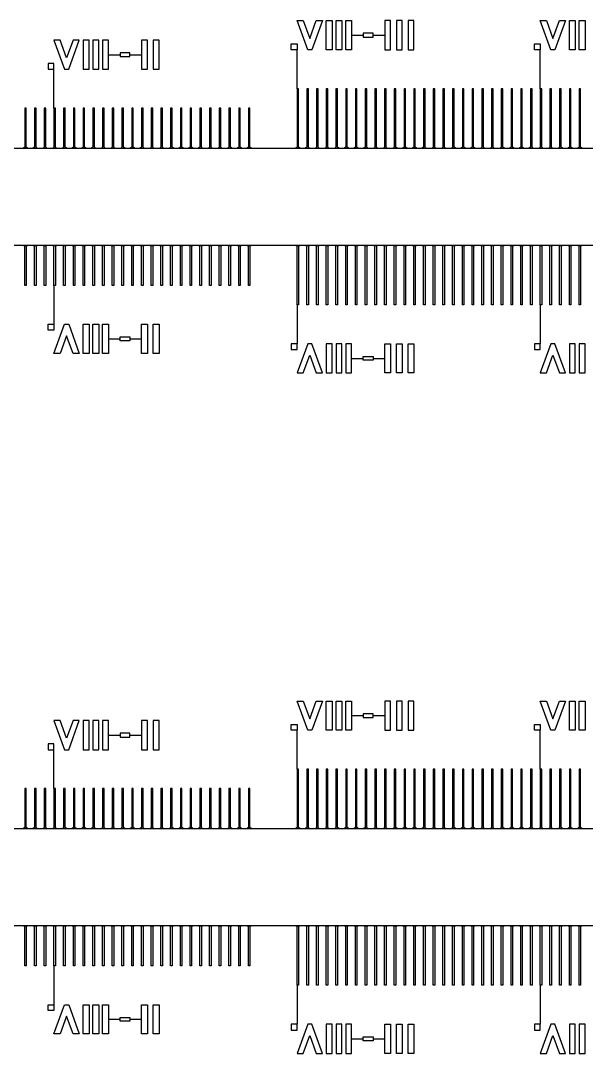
# Model space of a CAD drawing. Extents: x 135699 to 160699, y 112501 to 137501.
# Drawn here: x 149058 to 149348, y 130736 to 131267 of the extents above; entities that cross this region are included whole.
import ezdxf

# ---------------------------------------------------------------- set-up
doc = ezdxf.new("R2010")
doc.units = 13
doc.layers.add('0.8', color=30, linetype='Continuous')
doc.layers.add('Main', color=140, linetype='Continuous')
doc.layers.add('Write', color=7, linetype='Continuous', true_color=0x839eaa)

msp = doc.modelspace()

# ---------------------------------------------------------------- linework, layer by layer
for p, q in [((149227.73, 131259.41), (149233.73, 131259.41)), ((149238.73, 131259.41), (149244.73, 131259.41)), ((149102.73, 131249.41), (149108.73, 131249.41)), ((149113.73, 131249.41), (149119.73, 131249.41)), ((149199.68, 131231.91), (149199.68, 131251.91)), ((149324.68, 131231.91), (149324.68, 131251.91)), ((149074.68, 131221.91), (149074.68, 131241.91)), ((149074.68, 131130.71), (149074.68, 131110.71)), ((149199.68, 131120.71), (149199.68, 131100.71)), ((149324.68, 131120.71), (149324.68, 131100.71)), ((149102.73, 131103.21), (149108.73, 131103.21)), ((149113.73, 131103.21), (149119.73, 131103.21)), ((149227.73, 131093.21), (149233.73, 131093.21)), ((149238.73, 131093.21), (149244.73, 131093.21)), ((149227.73, 130909.41), (149233.73, 130909.41)), ((149238.73, 130909.41), (149244.73, 130909.41)), ((149102.73, 130899.41), (149108.73, 130899.41)), ((149113.73, 130899.41), (149119.73, 130899.41)), ((149199.68, 130881.91), (149199.68, 130901.91)), ((149324.68, 130881.91), (149324.68, 130901.91)), ((149074.68, 130871.91), (149074.68, 130891.91)), ((149074.68, 130780.71), (149074.68, 130760.71)), ((149199.68, 130770.71), (149199.68, 130750.71)), ((149324.68, 130770.71), (149324.68, 130750.71)), ((149102.73, 130753.21), (149108.73, 130753.21)), ((149113.73, 130753.21), (149119.73, 130753.21)), ((149227.73, 130743.21), (149233.73, 130743.21)), ((149238.73, 130743.21), (149244.73, 130743.21))]:
    msp.add_line(p, q)
at = {"layer": '0.8'}
for points in [[(149201.08, 131201.31), (149200.48, 131201.91), (149200.48, 131231.91), (149199.68, 131231.91), (149199.68, 131201.91), (149199.08, 131201.31)], [(149206.08, 131201.31), (149205.48, 131201.91), (149205.48, 131231.91), (149204.68, 131231.91), (149204.68, 131201.91), (149204.08, 131201.31)], [(149211.08, 131201.31), (149210.48, 131201.91), (149210.48, 131231.91), (149209.68, 131231.91), (149209.68, 131201.91), (149209.08, 131201.31)], [(149216.08, 131201.31), (149215.48, 131201.91), (149215.48, 131231.91), (149214.68, 131231.91), (149214.68, 131201.91), (149214.08, 131201.31)], [(149221.08, 131201.31), (149220.48, 131201.91), (149220.48, 131231.91), (149219.68, 131231.91), (149219.68, 131201.91), (149219.08, 131201.31)], [(149226.08, 131201.31), (149225.48, 131201.91), (149225.48, 131231.91), (149224.68, 131231.91), (149224.68, 131201.91), (149224.08, 131201.31)], [(149231.08, 131201.31), (149230.48, 131201.91), (149230.48, 131231.91), (149229.68, 131231.91), (149229.68, 131201.91), (149229.08, 131201.31)], [(149236.08, 131201.31), (149235.48, 131201.91), (149235.48, 131231.91), (149234.68, 131231.91), (149234.68, 131201.91), (149234.08, 131201.31)], [(149241.08, 131201.31), (149240.48, 131201.91), (149240.48, 131231.91), (149239.68, 131231.91), (149239.68, 131201.91), (149239.08, 131201.31)], [(149246.08, 131201.31), (149245.48, 131201.91), (149245.48, 131231.91), (149244.68, 131231.91), (149244.68, 131201.91), (149244.08, 131201.31)], [(149251.08, 131201.31), (149250.48, 131201.91), (149250.48, 131231.91), (149249.68, 131231.91), (149249.68, 131201.91), (149249.08, 131201.31)], [(149256.08, 131201.31), (149255.48, 131201.91), (149255.48, 131231.91), (149254.68, 131231.91), (149254.68, 131201.91), (149254.08, 131201.31)], [(149261.08, 131201.31), (149260.48, 131201.91), (149260.48, 131231.91), (149259.68, 131231.91), (149259.68, 131201.91), (149259.08, 131201.31)], [(149266.08, 131201.31), (149265.48, 131201.91), (149265.48, 131231.91), (149264.68, 131231.91), (149264.68, 131201.91), (149264.08, 131201.31)], [(149271.08, 131201.31), (149270.48, 131201.91), (149270.48, 131231.91), (149269.68, 131231.91), (149269.68, 131201.91), (149269.08, 131201.31)], [(149276.08, 131201.31), (149275.48, 131201.91), (149275.48, 131231.91), (149274.68, 131231.91), (149274.68, 131201.91), (149274.08, 131201.31)], [(149281.08, 131201.31), (149280.48, 131201.91), (149280.48, 131231.91), (149279.68, 131231.91), (149279.68, 131201.91), (149279.08, 131201.31)], [(149286.08, 131201.31), (149285.48, 131201.91), (149285.48, 131231.91), (149284.68, 131231.91), (149284.68, 131201.91), (149284.08, 131201.31)], [(149291.08, 131201.31), (149290.48, 131201.91), (149290.48, 131231.91), (149289.68, 131231.91), (149289.68, 131201.91), (149289.08, 131201.31)], [(149296.08, 131201.31), (149295.48, 131201.91), (149295.48, 131231.91), (149294.68, 131231.91), (149294.68, 131201.91), (149294.08, 131201.31)], [(149301.08, 131201.31), (149300.48, 131201.91), (149300.48, 131231.91), (149299.68, 131231.91), (149299.68, 131201.91), (149299.08, 131201.31)], [(149306.08, 131201.31), (149305.48, 131201.91), (149305.48, 131231.91), (149304.68, 131231.91), (149304.68, 131201.91), (149304.08, 131201.31)], [(149311.08, 131201.31), (149310.48, 131201.91), (149310.48, 131231.91), (149309.68, 131231.91), (149309.68, 131201.91), (149309.08, 131201.31)], [(149316.08, 131201.31), (149315.48, 131201.91), (149315.48, 131231.91), (149314.68, 131231.91), (149314.68, 131201.91), (149314.08, 131201.31)], [(149321.08, 131201.31), (149320.48, 131201.91), (149320.48, 131231.91), (149319.68, 131231.91), (149319.68, 131201.91), (149319.08, 131201.31)], [(149326.08, 131201.31), (149325.48, 131201.91), (149325.48, 131231.91), (149324.68, 131231.91), (149324.68, 131201.91), (149324.08, 131201.31)], [(149331.08, 131201.31), (149330.48, 131201.91), (149330.48, 131231.91), (149329.68, 131231.91), (149329.68, 131201.91), (149329.08, 131201.31)], [(149336.08, 131201.31), (149335.48, 131201.91), (149335.48, 131231.91), (149334.68, 131231.91), (149334.68, 131201.91), (149334.08, 131201.31)], [(149341.08, 131201.31), (149340.48, 131201.91), (149340.48, 131231.91), (149339.68, 131231.91), (149339.68, 131201.91), (149339.08, 131201.31)], [(149346.08, 131201.31), (149345.48, 131201.91), (149345.48, 131231.91), (149344.68, 131231.91), (149344.68, 131201.91), (149344.08, 131201.31)], [(149061.08, 131201.31), (149060.48, 131201.91), (149060.48, 131221.91), (149059.68, 131221.91), (149059.68, 131201.91), (149059.08, 131201.31)], [(149066.08, 131201.31), (149065.48, 131201.91), (149065.48, 131221.91), (149064.68, 131221.91), (149064.68, 131201.91), (149064.08, 131201.31)], [(149071.08, 131201.31), (149070.48, 131201.91), (149070.48, 131221.91), (149069.68, 131221.91), (149069.68, 131201.91), (149069.08, 131201.31)], [(149076.08, 131201.31), (149075.48, 131201.91), (149075.48, 131221.91), (149074.68, 131221.91), (149074.68, 131201.91), (149074.08, 131201.31)], [(149081.08, 131201.31), (149080.48, 131201.91), (149080.48, 131221.91), (149079.68, 131221.91), (149079.68, 131201.91), (149079.08, 131201.31)], [(149086.08, 131201.31), (149085.48, 131201.91), (149085.48, 131221.91), (149084.68, 131221.91), (149084.68, 131201.91), (149084.08, 131201.31)], [(149091.08, 131201.31), (149090.48, 131201.91), (149090.48, 131221.91), (149089.68, 131221.91), (149089.68, 131201.91), (149089.08, 131201.31)], [(149096.08, 131201.31), (149095.48, 131201.91), (149095.48, 131221.91), (149094.68, 131221.91), (149094.68, 131201.91), (149094.08, 131201.31)], [(149101.08, 131201.31), (149100.48, 131201.91), (149100.48, 131221.91), (149099.68, 131221.91), (149099.68, 131201.91), (149099.08, 131201.31)], [(149106.08, 131201.31), (149105.48, 131201.91), (149105.48, 131221.91), (149104.68, 131221.91), (149104.68, 131201.91), (149104.08, 131201.31)], [(149111.08, 131201.31), (149110.48, 131201.91), (149110.48, 131221.91), (149109.68, 131221.91), (149109.68, 131201.91), (149109.08, 131201.31)], [(149116.08, 131201.31), (149115.48, 131201.91), (149115.48, 131221.91), (149114.68, 131221.91), (149114.68, 131201.91), (149114.08, 131201.31)], [(149121.08, 131201.31), (149120.48, 131201.91), (149120.48, 131221.91), (149119.68, 131221.91), (149119.68, 131201.91), (149119.08, 131201.31)], [(149126.08, 131201.31), (149125.48, 131201.91), (149125.48, 131221.91), (149124.68, 131221.91), (149124.68, 131201.91), (149124.08, 131201.31)], [(149131.08, 131201.31), (149130.48, 131201.91), (149130.48, 131221.91), (149129.68, 131221.91), (149129.68, 131201.91), (149129.08, 131201.31)], [(149136.08, 131201.31), (149135.48, 131201.91), (149135.48, 131221.91), (149134.68, 131221.91), (149134.68, 131201.91), (149134.08, 131201.31)], [(149141.08, 131201.31), (149140.48, 131201.91), (149140.48, 131221.91), (149139.68, 131221.91), (149139.68, 131201.91), (149139.08, 131201.31)], [(149146.08, 131201.31), (149145.48, 131201.91), (149145.48, 131221.91), (149144.68, 131221.91), (149144.68, 131201.91), (149144.08, 131201.31)], [(149151.08, 131201.31), (149150.48, 131201.91), (149150.48, 131221.91), (149149.68, 131221.91), (149149.68, 131201.91), (149149.08, 131201.31)], [(149156.08, 131201.31), (149155.48, 131201.91), (149155.48, 131221.91), (149154.68, 131221.91), (149154.68, 131201.91), (149154.08, 131201.31)], [(149161.08, 131201.31), (149160.48, 131201.91), (149160.48, 131221.91), (149159.68, 131221.91), (149159.68, 131201.91), (149159.08, 131201.31)], [(149166.08, 131201.31), (149165.48, 131201.91), (149165.48, 131221.91), (149164.68, 131221.91), (149164.68, 131201.91), (149164.08, 131201.31)], [(149171.08, 131201.31), (149170.48, 131201.91), (149170.48, 131221.91), (149169.68, 131221.91), (149169.68, 131201.91), (149169.08, 131201.31)], [(149176.08, 131201.31), (149175.48, 131201.91), (149175.48, 131221.91), (149174.68, 131221.91), (149174.68, 131201.91), (149174.08, 131201.31)], [(149061.08, 131151.31), (149060.48, 131150.71), (149060.48, 131130.71), (149059.68, 131130.71), (149059.68, 131150.71), (149059.08, 131151.31)], [(149066.08, 131151.31), (149065.48, 131150.71), (149065.48, 131130.71), (149064.68, 131130.71), (149064.68, 131150.71), (149064.08, 131151.31)], [(149071.08, 131151.31), (149070.48, 131150.71), (149070.48, 131130.71), (149069.68, 131130.71), (149069.68, 131150.71), (149069.08, 131151.31)], [(149076.08, 131151.31), (149075.48, 131150.71), (149075.48, 131130.71), (149074.68, 131130.71), (149074.68, 131150.71), (149074.08, 131151.31)], [(149081.08, 131151.31), (149080.48, 131150.71), (149080.48, 131130.71), (149079.68, 131130.71), (149079.68, 131150.71), (149079.08, 131151.31)], [(149086.08, 131151.31), (149085.48, 131150.71), (149085.48, 131130.71), (149084.68, 131130.71), (149084.68, 131150.71), (149084.08, 131151.31)], [(149091.08, 131151.31), (149090.48, 131150.71), (149090.48, 131130.71), (149089.68, 131130.71), (149089.68, 131150.71), (149089.08, 131151.31)], [(149096.08, 131151.31), (149095.48, 131150.71), (149095.48, 131130.71), (149094.68, 131130.71), (149094.68, 131150.71), (149094.08, 131151.31)], [(149101.08, 131151.31), (149100.48, 131150.71), (149100.48, 131130.71), (149099.68, 131130.71), (149099.68, 131150.71), (149099.08, 131151.31)], [(149106.08, 131151.31), (149105.48, 131150.71), (149105.48, 131130.71), (149104.68, 131130.71), (149104.68, 131150.71), (149104.08, 131151.31)], [(149111.08, 131151.31), (149110.48, 131150.71), (149110.48, 131130.71), (149109.68, 131130.71), (149109.68, 131150.71), (149109.08, 131151.31)], [(149116.08, 131151.31), (149115.48, 131150.71), (149115.48, 131130.71), (149114.68, 131130.71), (149114.68, 131150.71), (149114.08, 131151.31)], [(149121.08, 131151.31), (149120.48, 131150.71), (149120.48, 131130.71), (149119.68, 131130.71), (149119.68, 131150.71), (149119.08, 131151.31)], [(149126.08, 131151.31), (149125.48, 131150.71), (149125.48, 131130.71), (149124.68, 131130.71), (149124.68, 131150.71), (149124.08, 131151.31)], [(149131.08, 131151.31), (149130.48, 131150.71), (149130.48, 131130.71), (149129.68, 131130.71), (149129.68, 131150.71), (149129.08, 131151.31)], [(149136.08, 131151.31), (149135.48, 131150.71), (149135.48, 131130.71), (149134.68, 131130.71), (149134.68, 131150.71), (149134.08, 131151.31)], [(149141.08, 131151.31), (149140.48, 131150.71), (149140.48, 131130.71), (149139.68, 131130.71), (149139.68, 131150.71), (149139.08, 131151.31)], [(149146.08, 131151.31), (149145.48, 131150.71), (149145.48, 131130.71), (149144.68, 131130.71), (149144.68, 131150.71), (149144.08, 131151.31)], [(149151.08, 131151.31), (149150.48, 131150.71), (149150.48, 131130.71), (149149.68, 131130.71), (149149.68, 131150.71), (149149.08, 131151.31)], [(149156.08, 131151.31), (149155.48, 131150.71), (149155.48, 131130.71), (149154.68, 131130.71), (149154.68, 131150.71), (149154.08, 131151.31)], [(149161.08, 131151.31), (149160.48, 131150.71), (149160.48, 131130.71), (149159.68, 131130.71), (149159.68, 131150.71), (149159.08, 131151.31)], [(149166.08, 131151.31), (149165.48, 131150.71), (149165.48, 131130.71), (149164.68, 131130.71), (149164.68, 131150.71), (149164.08, 131151.31)], [(149171.08, 131151.31), (149170.48, 131150.71), (149170.48, 131130.71), (149169.68, 131130.71), (149169.68, 131150.71), (149169.08, 131151.31)], [(149176.08, 131151.31), (149175.48, 131150.71), (149175.48, 131130.71), (149174.68, 131130.71), (149174.68, 131150.71), (149174.08, 131151.31)], [(149201.08, 131151.31), (149200.48, 131150.71), (149200.48, 131120.71), (149199.68, 131120.71), (149199.68, 131150.71), (149199.08, 131151.31)], [(149206.08, 131151.31), (149205.48, 131150.71), (149205.48, 131120.71), (149204.68, 131120.71), (149204.68, 131150.71), (149204.08, 131151.31)], [(149211.08, 131151.31), (149210.48, 131150.71), (149210.48, 131120.71), (149209.68, 131120.71), (149209.68, 131150.71), (149209.08, 131151.31)], [(149216.08, 131151.31), (149215.48, 131150.71), (149215.48, 131120.71), (149214.68, 131120.71), (149214.68, 131150.71), (149214.08, 131151.31)], [(149221.08, 131151.31), (149220.48, 131150.71), (149220.48, 131120.71), (149219.68, 131120.71), (149219.68, 131150.71), (149219.08, 131151.31)], [(149226.08, 131151.31), (149225.48, 131150.71), (149225.48, 131120.71), (149224.68, 131120.71), (149224.68, 131150.71), (149224.08, 131151.31)], [(149231.08, 131151.31), (149230.48, 131150.71), (149230.48, 131120.71), (149229.68, 131120.71), (149229.68, 131150.71), (149229.08, 131151.31)], [(149236.08, 131151.31), (149235.48, 131150.71), (149235.48, 131120.71), (149234.68, 131120.71), (149234.68, 131150.71), (149234.08, 131151.31)], [(149241.08, 131151.31), (149240.48, 131150.71), (149240.48, 131120.71), (149239.68, 131120.71), (149239.68, 131150.71), (149239.08, 131151.31)], [(149246.08, 131151.31), (149245.48, 131150.71), (149245.48, 131120.71), (149244.68, 131120.71), (149244.68, 131150.71), (149244.08, 131151.31)], [(149251.08, 131151.31), (149250.48, 131150.71), (149250.48, 131120.71), (149249.68, 131120.71), (149249.68, 131150.71), (149249.08, 131151.31)], [(149256.08, 131151.31), (149255.48, 131150.71), (149255.48, 131120.71), (149254.68, 131120.71), (149254.68, 131150.71), (149254.08, 131151.31)], [(149261.08, 131151.31), (149260.48, 131150.71), (149260.48, 131120.71), (149259.68, 131120.71), (149259.68, 131150.71), (149259.08, 131151.31)], [(149266.08, 131151.31), (149265.48, 131150.71), (149265.48, 131120.71), (149264.68, 131120.71), (149264.68, 131150.71), (149264.08, 131151.31)], [(149271.08, 131151.31), (149270.48, 131150.71), (149270.48, 131120.71), (149269.68, 131120.71), (149269.68, 131150.71), (149269.08, 131151.31)], [(149276.08, 131151.31), (149275.48, 131150.71), (149275.48, 131120.71), (149274.68, 131120.71), (149274.68, 131150.71), (149274.08, 131151.31)], [(149281.08, 131151.31), (149280.48, 131150.71), (149280.48, 131120.71), (149279.68, 131120.71), (149279.68, 131150.71), (149279.08, 131151.31)], [(149286.08, 131151.31), (149285.48, 131150.71), (149285.48, 131120.71), (149284.68, 131120.71), (149284.68, 131150.71), (149284.08, 131151.31)], [(149291.08, 131151.31), (149290.48, 131150.71), (149290.48, 131120.71), (149289.68, 131120.71), (149289.68, 131150.71), (149289.08, 131151.31)], [(149296.08, 131151.31), (149295.48, 131150.71), (149295.48, 131120.71), (149294.68, 131120.71), (149294.68, 131150.71), (149294.08, 131151.31)], [(149301.08, 131151.31), (149300.48, 131150.71), (149300.48, 131120.71), (149299.68, 131120.71), (149299.68, 131150.71), (149299.08, 131151.31)], [(149306.08, 131151.31), (149305.48, 131150.71), (149305.48, 131120.71), (149304.68, 131120.71), (149304.68, 131150.71), (149304.08, 131151.31)], [(149311.08, 131151.31), (149310.48, 131150.71), (149310.48, 131120.71), (149309.68, 131120.71), (149309.68, 131150.71), (149309.08, 131151.31)], [(149316.08, 131151.31), (149315.48, 131150.71), (149315.48, 131120.71), (149314.68, 131120.71), (149314.68, 131150.71), (149314.08, 131151.31)], [(149321.08, 131151.31), (149320.48, 131150.71), (149320.48, 131120.71), (149319.68, 131120.71), (149319.68, 131150.71), (149319.08, 131151.31)], [(149326.08, 131151.31), (149325.48, 131150.71), (149325.48, 131120.71), (149324.68, 131120.71), (149324.68, 131150.71), (149324.08, 131151.31)], [(149331.08, 131151.31), (149330.48, 131150.71), (149330.48, 131120.71), (149329.68, 131120.71), (149329.68, 131150.71), (149329.08, 131151.31)], [(149336.08, 131151.31), (149335.48, 131150.71), (149335.48, 131120.71), (149334.68, 131120.71), (149334.68, 131150.71), (149334.08, 131151.31)], [(149341.08, 131151.31), (149340.48, 131150.71), (149340.48, 131120.71), (149339.68, 131120.71), (149339.68, 131150.71), (149339.08, 131151.31)], [(149346.08, 131151.31), (149345.48, 131150.71), (149345.48, 131120.71), (149344.68, 131120.71), (149344.68, 131150.71), (149344.08, 131151.31)], [(149201.08, 130851.31), (149200.48, 130851.91), (149200.48, 130881.91), (149199.68, 130881.91), (149199.68, 130851.91), (149199.08, 130851.31)], [(149206.08, 130851.31), (149205.48, 130851.91), (149205.48, 130881.91), (149204.68, 130881.91), (149204.68, 130851.91), (149204.08, 130851.31)], [(149211.08, 130851.31), (149210.48, 130851.91), (149210.48, 130881.91), (149209.68, 130881.91), (149209.68, 130851.91), (149209.08, 130851.31)], [(149216.08, 130851.31), (149215.48, 130851.91), (149215.48, 130881.91), (149214.68, 130881.91), (149214.68, 130851.91), (149214.08, 130851.31)], [(149221.08, 130851.31), (149220.48, 130851.91), (149220.48, 130881.91), (149219.68, 130881.91), (149219.68, 130851.91), (149219.08, 130851.31)], [(149226.08, 130851.31), (149225.48, 130851.91), (149225.48, 130881.91), (149224.68, 130881.91), (149224.68, 130851.91), (149224.08, 130851.31)], [(149231.08, 130851.31), (149230.48, 130851.91), (149230.48, 130881.91), (149229.68, 130881.91), (149229.68, 130851.91), (149229.08, 130851.31)], [(149236.08, 130851.31), (149235.48, 130851.91), (149235.48, 130881.91), (149234.68, 130881.91), (149234.68, 130851.91), (149234.08, 130851.31)], [(149241.08, 130851.31), (149240.48, 130851.91), (149240.48, 130881.91), (149239.68, 130881.91), (149239.68, 130851.91), (149239.08, 130851.31)], [(149246.08, 130851.31), (149245.48, 130851.91), (149245.48, 130881.91), (149244.68, 130881.91), (149244.68, 130851.91), (149244.08, 130851.31)], [(149251.08, 130851.31), (149250.48, 130851.91), (149250.48, 130881.91), (149249.68, 130881.91), (149249.68, 130851.91), (149249.08, 130851.31)], [(149256.08, 130851.31), (149255.48, 130851.91), (149255.48, 130881.91), (149254.68, 130881.91), (149254.68, 130851.91), (149254.08, 130851.31)], [(149261.08, 130851.31), (149260.48, 130851.91), (149260.48, 130881.91), (149259.68, 130881.91), (149259.68, 130851.91), (149259.08, 130851.31)], [(149266.08, 130851.31), (149265.48, 130851.91), (149265.48, 130881.91), (149264.68, 130881.91), (149264.68, 130851.91), (149264.08, 130851.31)], [(149271.08, 130851.31), (149270.48, 130851.91), (149270.48, 130881.91), (149269.68, 130881.91), (149269.68, 130851.91), (149269.08, 130851.31)], [(149276.08, 130851.31), (149275.48, 130851.91), (149275.48, 130881.91), (149274.68, 130881.91), (149274.68, 130851.91), (149274.08, 130851.31)], [(149281.08, 130851.31), (149280.48, 130851.91), (149280.48, 130881.91), (149279.68, 130881.91), (149279.68, 130851.91), (149279.08, 130851.31)], [(149286.08, 130851.31), (149285.48, 130851.91), (149285.48, 130881.91), (149284.68, 130881.91), (149284.68, 130851.91), (149284.08, 130851.31)], [(149291.08, 130851.31), (149290.48, 130851.91), (149290.48, 130881.91), (149289.68, 130881.91), (149289.68, 130851.91), (149289.08, 130851.31)], [(149296.08, 130851.31), (149295.48, 130851.91), (149295.48, 130881.91), (149294.68, 130881.91), (149294.68, 130851.91), (149294.08, 130851.31)], [(149301.08, 130851.31), (149300.48, 130851.91), (149300.48, 130881.91), (149299.68, 130881.91), (149299.68, 130851.91), (149299.08, 130851.31)], [(149306.08, 130851.31), (149305.48, 130851.91), (149305.48, 130881.91), (149304.68, 130881.91), (149304.68, 130851.91), (149304.08, 130851.31)], [(149311.08, 130851.31), (149310.48, 130851.91), (149310.48, 130881.91), (149309.68, 130881.91), (149309.68, 130851.91), (149309.08, 130851.31)], [(149316.08, 130851.31), (149315.48, 130851.91), (149315.48, 130881.91), (149314.68, 130881.91), (149314.68, 130851.91), (149314.08, 130851.31)], [(149321.08, 130851.31), (149320.48, 130851.91), (149320.48, 130881.91), (149319.68, 130881.91), (149319.68, 130851.91), (149319.08, 130851.31)], [(149326.08, 130851.31), (149325.48, 130851.91), (149325.48, 130881.91), (149324.68, 130881.91), (149324.68, 130851.91), (149324.08, 130851.31)], [(149331.08, 130851.31), (149330.48, 130851.91), (149330.48, 130881.91), (149329.68, 130881.91), (149329.68, 130851.91), (149329.08, 130851.31)], [(149336.08, 130851.31), (149335.48, 130851.91), (149335.48, 130881.91), (149334.68, 130881.91), (149334.68, 130851.91), (149334.08, 130851.31)], [(149341.08, 130851.31), (149340.48, 130851.91), (149340.48, 130881.91), (149339.68, 130881.91), (149339.68, 130851.91), (149339.08, 130851.31)], [(149346.08, 130851.31), (149345.48, 130851.91), (149345.48, 130881.91), (149344.68, 130881.91), (149344.68, 130851.91), (149344.08, 130851.31)], [(149061.08, 130851.31), (149060.48, 130851.91), (149060.48, 130871.91), (149059.68, 130871.91), (149059.68, 130851.91), (149059.08, 130851.31)], [(149066.08, 130851.31), (149065.48, 130851.91), (149065.48, 130871.91), (149064.68, 130871.91), (149064.68, 130851.91), (149064.08, 130851.31)], [(149071.08, 130851.31), (149070.48, 130851.91), (149070.48, 130871.91), (149069.68, 130871.91), (149069.68, 130851.91), (149069.08, 130851.31)], [(149076.08, 130851.31), (149075.48, 130851.91), (149075.48, 130871.91), (149074.68, 130871.91), (149074.68, 130851.91), (149074.08, 130851.31)], [(149081.08, 130851.31), (149080.48, 130851.91), (149080.48, 130871.91), (149079.68, 130871.91), (149079.68, 130851.91), (149079.08, 130851.31)], [(149086.08, 130851.31), (149085.48, 130851.91), (149085.48, 130871.91), (149084.68, 130871.91), (149084.68, 130851.91), (149084.08, 130851.31)], [(149091.08, 130851.31), (149090.48, 130851.91), (149090.48, 130871.91), (149089.68, 130871.91), (149089.68, 130851.91), (149089.08, 130851.31)], [(149096.08, 130851.31), (149095.48, 130851.91), (149095.48, 130871.91), (149094.68, 130871.91), (149094.68, 130851.91), (149094.08, 130851.31)], [(149101.08, 130851.31), (149100.48, 130851.91), (149100.48, 130871.91), (149099.68, 130871.91), (149099.68, 130851.91), (149099.08, 130851.31)], [(149106.08, 130851.31), (149105.48, 130851.91), (149105.48, 130871.91), (149104.68, 130871.91), (149104.68, 130851.91), (149104.08, 130851.31)], [(149111.08, 130851.31), (149110.48, 130851.91), (149110.48, 130871.91), (149109.68, 130871.91), (149109.68, 130851.91), (149109.08, 130851.31)], [(149116.08, 130851.31), (149115.48, 130851.91), (149115.48, 130871.91), (149114.68, 130871.91), (149114.68, 130851.91), (149114.08, 130851.31)], [(149121.08, 130851.31), (149120.48, 130851.91), (149120.48, 130871.91), (149119.68, 130871.91), (149119.68, 130851.91), (149119.08, 130851.31)], [(149126.08, 130851.31), (149125.48, 130851.91), (149125.48, 130871.91), (149124.68, 130871.91), (149124.68, 130851.91), (149124.08, 130851.31)], [(149131.08, 130851.31), (149130.48, 130851.91), (149130.48, 130871.91), (149129.68, 130871.91), (149129.68, 130851.91), (149129.08, 130851.31)], [(149136.08, 130851.31), (149135.48, 130851.91), (149135.48, 130871.91), (149134.68, 130871.91), (149134.68, 130851.91), (149134.08, 130851.31)], [(149141.08, 130851.31), (149140.48, 130851.91), (149140.48, 130871.91), (149139.68, 130871.91), (149139.68, 130851.91), (149139.08, 130851.31)], [(149146.08, 130851.31), (149145.48, 130851.91), (149145.48, 130871.91), (149144.68, 130871.91), (149144.68, 130851.91), (149144.08, 130851.31)], [(149151.08, 130851.31), (149150.48, 130851.91), (149150.48, 130871.91), (149149.68, 130871.91), (149149.68, 130851.91), (149149.08, 130851.31)], [(149156.08, 130851.31), (149155.48, 130851.91), (149155.48, 130871.91), (149154.68, 130871.91), (149154.68, 130851.91), (149154.08, 130851.31)], [(149161.08, 130851.31), (149160.48, 130851.91), (149160.48, 130871.91), (149159.68, 130871.91), (149159.68, 130851.91), (149159.08, 130851.31)], [(149166.08, 130851.31), (149165.48, 130851.91), (149165.48, 130871.91), (149164.68, 130871.91), (149164.68, 130851.91), (149164.08, 130851.31)], [(149171.08, 130851.31), (149170.48, 130851.91), (149170.48, 130871.91), (149169.68, 130871.91), (149169.68, 130851.91), (149169.08, 130851.31)], [(149176.08, 130851.31), (149175.48, 130851.91), (149175.48, 130871.91), (149174.68, 130871.91), (149174.68, 130851.91), (149174.08, 130851.31)], [(149061.08, 130801.31), (149060.48, 130800.71), (149060.48, 130780.71), (149059.68, 130780.71), (149059.68, 130800.71), (149059.08, 130801.31)], [(149066.08, 130801.31), (149065.48, 130800.71), (149065.48, 130780.71), (149064.68, 130780.71), (149064.68, 130800.71), (149064.08, 130801.31)], [(149071.08, 130801.31), (149070.48, 130800.71), (149070.48, 130780.71), (149069.68, 130780.71), (149069.68, 130800.71), (149069.08, 130801.31)], [(149076.08, 130801.31), (149075.48, 130800.71), (149075.48, 130780.71), (149074.68, 130780.71), (149074.68, 130800.71), (149074.08, 130801.31)], [(149081.08, 130801.31), (149080.48, 130800.71), (149080.48, 130780.71), (149079.68, 130780.71), (149079.68, 130800.71), (149079.08, 130801.31)], [(149086.08, 130801.31), (149085.48, 130800.71), (149085.48, 130780.71), (149084.68, 130780.71), (149084.68, 130800.71), (149084.08, 130801.31)], [(149091.08, 130801.31), (149090.48, 130800.71), (149090.48, 130780.71), (149089.68, 130780.71), (149089.68, 130800.71), (149089.08, 130801.31)], [(149096.08, 130801.31), (149095.48, 130800.71), (149095.48, 130780.71), (149094.68, 130780.71), (149094.68, 130800.71), (149094.08, 130801.31)], [(149101.08, 130801.31), (149100.48, 130800.71), (149100.48, 130780.71), (149099.68, 130780.71), (149099.68, 130800.71), (149099.08, 130801.31)], [(149106.08, 130801.31), (149105.48, 130800.71), (149105.48, 130780.71), (149104.68, 130780.71), (149104.68, 130800.71), (149104.08, 130801.31)], [(149111.08, 130801.31), (149110.48, 130800.71), (149110.48, 130780.71), (149109.68, 130780.71), (149109.68, 130800.71), (149109.08, 130801.31)], [(149116.08, 130801.31), (149115.48, 130800.71), (149115.48, 130780.71), (149114.68, 130780.71), (149114.68, 130800.71), (149114.08, 130801.31)], [(149121.08, 130801.31), (149120.48, 130800.71), (149120.48, 130780.71), (149119.68, 130780.71), (149119.68, 130800.71), (149119.08, 130801.31)], [(149126.08, 130801.31), (149125.48, 130800.71), (149125.48, 130780.71), (149124.68, 130780.71), (149124.68, 130800.71), (149124.08, 130801.31)], [(149131.08, 130801.31), (149130.48, 130800.71), (149130.48, 130780.71), (149129.68, 130780.71), (149129.68, 130800.71), (149129.08, 130801.31)], [(149136.08, 130801.31), (149135.48, 130800.71), (149135.48, 130780.71), (149134.68, 130780.71), (149134.68, 130800.71), (149134.08, 130801.31)], [(149141.08, 130801.31), (149140.48, 130800.71), (149140.48, 130780.71), (149139.68, 130780.71), (149139.68, 130800.71), (149139.08, 130801.31)], [(149146.08, 130801.31), (149145.48, 130800.71), (149145.48, 130780.71), (149144.68, 130780.71), (149144.68, 130800.71), (149144.08, 130801.31)], [(149151.08, 130801.31), (149150.48, 130800.71), (149150.48, 130780.71), (149149.68, 130780.71), (149149.68, 130800.71), (149149.08, 130801.31)], [(149156.08, 130801.31), (149155.48, 130800.71), (149155.48, 130780.71), (149154.68, 130780.71), (149154.68, 130800.71), (149154.08, 130801.31)], [(149161.08, 130801.31), (149160.48, 130800.71), (149160.48, 130780.71), (149159.68, 130780.71), (149159.68, 130800.71), (149159.08, 130801.31)], [(149166.08, 130801.31), (149165.48, 130800.71), (149165.48, 130780.71), (149164.68, 130780.71), (149164.68, 130800.71), (149164.08, 130801.31)], [(149171.08, 130801.31), (149170.48, 130800.71), (149170.48, 130780.71), (149169.68, 130780.71), (149169.68, 130800.71), (149169.08, 130801.31)], [(149176.08, 130801.31), (149175.48, 130800.71), (149175.48, 130780.71), (149174.68, 130780.71), (149174.68, 130800.71), (149174.08, 130801.31)], [(149201.08, 130801.31), (149200.48, 130800.71), (149200.48, 130770.71), (149199.68, 130770.71), (149199.68, 130800.71), (149199.08, 130801.31)], [(149206.08, 130801.31), (149205.48, 130800.71), (149205.48, 130770.71), (149204.68, 130770.71), (149204.68, 130800.71), (149204.08, 130801.31)], [(149211.08, 130801.31), (149210.48, 130800.71), (149210.48, 130770.71), (149209.68, 130770.71), (149209.68, 130800.71), (149209.08, 130801.31)], [(149216.08, 130801.31), (149215.48, 130800.71), (149215.48, 130770.71), (149214.68, 130770.71), (149214.68, 130800.71), (149214.08, 130801.31)], [(149221.08, 130801.31), (149220.48, 130800.71), (149220.48, 130770.71), (149219.68, 130770.71), (149219.68, 130800.71), (149219.08, 130801.31)], [(149226.08, 130801.31), (149225.48, 130800.71), (149225.48, 130770.71), (149224.68, 130770.71), (149224.68, 130800.71), (149224.08, 130801.31)], [(149231.08, 130801.31), (149230.48, 130800.71), (149230.48, 130770.71), (149229.68, 130770.71), (149229.68, 130800.71), (149229.08, 130801.31)], [(149236.08, 130801.31), (149235.48, 130800.71), (149235.48, 130770.71), (149234.68, 130770.71), (149234.68, 130800.71), (149234.08, 130801.31)], [(149241.08, 130801.31), (149240.48, 130800.71), (149240.48, 130770.71), (149239.68, 130770.71), (149239.68, 130800.71), (149239.08, 130801.31)], [(149246.08, 130801.31), (149245.48, 130800.71), (149245.48, 130770.71), (149244.68, 130770.71), (149244.68, 130800.71), (149244.08, 130801.31)], [(149251.08, 130801.31), (149250.48, 130800.71), (149250.48, 130770.71), (149249.68, 130770.71), (149249.68, 130800.71), (149249.08, 130801.31)], [(149256.08, 130801.31), (149255.48, 130800.71), (149255.48, 130770.71), (149254.68, 130770.71), (149254.68, 130800.71), (149254.08, 130801.31)], [(149261.08, 130801.31), (149260.48, 130800.71), (149260.48, 130770.71), (149259.68, 130770.71), (149259.68, 130800.71), (149259.08, 130801.31)], [(149266.08, 130801.31), (149265.48, 130800.71), (149265.48, 130770.71), (149264.68, 130770.71), (149264.68, 130800.71), (149264.08, 130801.31)], [(149271.08, 130801.31), (149270.48, 130800.71), (149270.48, 130770.71), (149269.68, 130770.71), (149269.68, 130800.71), (149269.08, 130801.31)], [(149276.08, 130801.31), (149275.48, 130800.71), (149275.48, 130770.71), (149274.68, 130770.71), (149274.68, 130800.71), (149274.08, 130801.31)], [(149281.08, 130801.31), (149280.48, 130800.71), (149280.48, 130770.71), (149279.68, 130770.71), (149279.68, 130800.71), (149279.08, 130801.31)], [(149286.08, 130801.31), (149285.48, 130800.71), (149285.48, 130770.71), (149284.68, 130770.71), (149284.68, 130800.71), (149284.08, 130801.31)], [(149291.08, 130801.31), (149290.48, 130800.71), (149290.48, 130770.71), (149289.68, 130770.71), (149289.68, 130800.71), (149289.08, 130801.31)], [(149296.08, 130801.31), (149295.48, 130800.71), (149295.48, 130770.71), (149294.68, 130770.71), (149294.68, 130800.71), (149294.08, 130801.31)], [(149301.08, 130801.31), (149300.48, 130800.71), (149300.48, 130770.71), (149299.68, 130770.71), (149299.68, 130800.71), (149299.08, 130801.31)], [(149306.08, 130801.31), (149305.48, 130800.71), (149305.48, 130770.71), (149304.68, 130770.71), (149304.68, 130800.71), (149304.08, 130801.31)], [(149311.08, 130801.31), (149310.48, 130800.71), (149310.48, 130770.71), (149309.68, 130770.71), (149309.68, 130800.71), (149309.08, 130801.31)], [(149316.08, 130801.31), (149315.48, 130800.71), (149315.48, 130770.71), (149314.68, 130770.71), (149314.68, 130800.71), (149314.08, 130801.31)], [(149321.08, 130801.31), (149320.48, 130800.71), (149320.48, 130770.71), (149319.68, 130770.71), (149319.68, 130800.71), (149319.08, 130801.31)], [(149326.08, 130801.31), (149325.48, 130800.71), (149325.48, 130770.71), (149324.68, 130770.71), (149324.68, 130800.71), (149324.08, 130801.31)], [(149331.08, 130801.31), (149330.48, 130800.71), (149330.48, 130770.71), (149329.68, 130770.71), (149329.68, 130800.71), (149329.08, 130801.31)], [(149336.08, 130801.31), (149335.48, 130800.71), (149335.48, 130770.71), (149334.68, 130770.71), (149334.68, 130800.71), (149334.08, 130801.31)], [(149341.08, 130801.31), (149340.48, 130800.71), (149340.48, 130770.71), (149339.68, 130770.71), (149339.68, 130800.71), (149339.08, 130801.31)], [(149346.08, 130801.31), (149345.48, 130800.71), (149345.48, 130770.71), (149344.68, 130770.71), (149344.68, 130800.71), (149344.08, 130801.31)]]:
    msp.add_lwpolyline(points, close=True, dxfattribs=at)
at = {"layer": 'Main'}
for points in [[(150449.08, 131201.31, -0.414214), (150549.08, 131101.31), (150549.08, 130901.31, -0.414214), (150449.08, 130801.31), (145949.08, 130801.31, -0.414214), (145849.08, 130901.31), (145849.08, 131101.31, -0.414214), (145949.08, 131201.31)], [(150449.08, 131151.31), (145949.08, 131151.31, 0.414214), (145899.08, 131101.31), (145899.08, 130901.31, 0.414214), (145949.08, 130851.31), (150449.08, 130851.31, 0.414214), (150499.08, 130901.31), (150499.08, 131101.31, 0.414214)]]:
    msp.add_lwpolyline(points, format="xyb", close=True, dxfattribs=at)
at = {"layer": 'Write'}
for points in [[(149205.14, 131251.91), (149199.68, 131266.91), (149202.87, 131266.91), (149206.21, 131257.76), (149209.54, 131266.91), (149212.73, 131266.91), (149207.27, 131251.91)], [(149217.73, 131251.91), (149214.73, 131251.91), (149214.73, 131266.91), (149217.73, 131266.91)], [(149219.73, 131251.91), (149219.73, 131266.91), (149222.73, 131266.91), (149222.73, 131251.91)], [(149224.73, 131251.91), (149224.73, 131266.91), (149227.73, 131266.91), (149227.73, 131251.91)], [(149247.73, 131251.91), (149247.73, 131266.91), (149244.73, 131266.91), (149244.73, 131251.91)], [(149253.73, 131251.91), (149253.73, 131266.91), (149250.73, 131266.91), (149250.73, 131251.91)], [(149259.73, 131251.91), (149259.73, 131266.91), (149256.73, 131266.91), (149256.73, 131251.91)], [(149330.14, 131251.91), (149324.68, 131266.91), (149327.87, 131266.91), (149331.21, 131257.76), (149334.54, 131266.91), (149337.73, 131266.91), (149332.27, 131251.91)], [(149342.73, 131251.91), (149339.73, 131251.91), (149339.73, 131266.91), (149342.73, 131266.91)], [(149344.73, 131251.91), (149344.73, 131266.91), (149347.73, 131266.91), (149347.73, 131251.91)], [(149238.73, 131258.41), (149238.73, 131260.41), (149233.73, 131260.41), (149233.73, 131258.41)], [(149081.21, 131247.76), (149077.87, 131256.91), (149074.68, 131256.91), (149080.14, 131241.91), (149082.27, 131241.91), (149087.73, 131256.91), (149084.54, 131256.91)], [(149089.73, 131241.91), (149092.73, 131241.91), (149092.73, 131256.91), (149089.73, 131256.91)], [(149094.73, 131241.91), (149097.73, 131241.91), (149097.73, 131256.91), (149094.73, 131256.91)], [(149099.73, 131241.91), (149102.73, 131241.91), (149102.73, 131256.91), (149099.73, 131256.91)], [(149122.73, 131241.91), (149122.73, 131256.91), (149119.73, 131256.91), (149119.73, 131241.91)], [(149128.73, 131241.91), (149128.73, 131256.91), (149125.73, 131256.91), (149125.73, 131241.91)], [(149199.68, 131251.91), (149196.68, 131251.91), (149196.68, 131254.91), (149199.68, 131254.91)], [(149324.68, 131251.91), (149321.68, 131251.91), (149321.68, 131254.91), (149324.68, 131254.91)], [(149113.73, 131248.41), (149113.73, 131250.41), (149108.73, 131250.41), (149108.73, 131248.41)], [(149074.68, 131241.91), (149074.68, 131244.91), (149071.68, 131244.91), (149071.68, 131241.91)], [(149074.68, 131110.71), (149074.68, 131107.71), (149071.68, 131107.71), (149071.68, 131110.71)], [(149081.21, 131104.86), (149077.87, 131095.71), (149074.68, 131095.71), (149080.14, 131110.71), (149082.27, 131110.71), (149087.73, 131095.71), (149084.54, 131095.71)], [(149089.73, 131110.71), (149092.73, 131110.71), (149092.73, 131095.71), (149089.73, 131095.71)], [(149094.73, 131110.71), (149097.73, 131110.71), (149097.73, 131095.71), (149094.73, 131095.71)], [(149099.73, 131110.71), (149102.73, 131110.71), (149102.73, 131095.71), (149099.73, 131095.71)], [(149122.73, 131110.71), (149122.73, 131095.71), (149119.73, 131095.71), (149119.73, 131110.71)], [(149128.73, 131110.71), (149128.73, 131095.71), (149125.73, 131095.71), (149125.73, 131110.71)], [(149113.73, 131104.21), (149113.73, 131102.21), (149108.73, 131102.21), (149108.73, 131104.21)], [(149199.68, 131100.71), (149196.68, 131100.71), (149196.68, 131097.71), (149199.68, 131097.71)], [(149205.14, 131100.71), (149199.68, 131085.71), (149202.87, 131085.71), (149206.21, 131094.86), (149209.54, 131085.71), (149212.73, 131085.71), (149207.27, 131100.71)], [(149217.73, 131100.71), (149214.73, 131100.71), (149214.73, 131085.71), (149217.73, 131085.71)], [(149219.73, 131100.71), (149219.73, 131085.71), (149222.73, 131085.71), (149222.73, 131100.71)], [(149224.73, 131100.71), (149224.73, 131085.71), (149227.73, 131085.71), (149227.73, 131100.71)], [(149247.73, 131100.71), (149247.73, 131085.71), (149244.73, 131085.71), (149244.73, 131100.71)], [(149253.73, 131100.71), (149253.73, 131085.71), (149250.73, 131085.71), (149250.73, 131100.71)], [(149259.73, 131100.71), (149259.73, 131085.71), (149256.73, 131085.71), (149256.73, 131100.71)], [(149324.68, 131100.71), (149321.68, 131100.71), (149321.68, 131097.71), (149324.68, 131097.71)], [(149330.14, 131100.71), (149324.68, 131085.71), (149327.87, 131085.71), (149331.21, 131094.86), (149334.54, 131085.71), (149337.73, 131085.71), (149332.27, 131100.71)], [(149342.73, 131100.71), (149339.73, 131100.71), (149339.73, 131085.71), (149342.73, 131085.71)], [(149344.73, 131100.71), (149344.73, 131085.71), (149347.73, 131085.71), (149347.73, 131100.71)], [(149238.73, 131094.21), (149238.73, 131092.21), (149233.73, 131092.21), (149233.73, 131094.21)], [(149205.14, 130901.91), (149199.68, 130916.91), (149202.87, 130916.91), (149206.21, 130907.76), (149209.54, 130916.91), (149212.73, 130916.91), (149207.27, 130901.91)], [(149217.73, 130901.91), (149214.73, 130901.91), (149214.73, 130916.91), (149217.73, 130916.91)], [(149219.73, 130901.91), (149219.73, 130916.91), (149222.73, 130916.91), (149222.73, 130901.91)], [(149224.73, 130901.91), (149224.73, 130916.91), (149227.73, 130916.91), (149227.73, 130901.91)], [(149247.73, 130901.91), (149247.73, 130916.91), (149244.73, 130916.91), (149244.73, 130901.91)], [(149253.73, 130901.91), (149253.73, 130916.91), (149250.73, 130916.91), (149250.73, 130901.91)], [(149259.73, 130901.91), (149259.73, 130916.91), (149256.73, 130916.91), (149256.73, 130901.91)], [(149330.14, 130901.91), (149324.68, 130916.91), (149327.87, 130916.91), (149331.21, 130907.76), (149334.54, 130916.91), (149337.73, 130916.91), (149332.27, 130901.91)], [(149342.73, 130901.91), (149339.73, 130901.91), (149339.73, 130916.91), (149342.73, 130916.91)], [(149344.73, 130901.91), (149344.73, 130916.91), (149347.73, 130916.91), (149347.73, 130901.91)], [(149238.73, 130908.41), (149238.73, 130910.41), (149233.73, 130910.41), (149233.73, 130908.41)], [(149081.21, 130897.76), (149077.87, 130906.91), (149074.68, 130906.91), (149080.14, 130891.91), (149082.27, 130891.91), (149087.73, 130906.91), (149084.54, 130906.91)], [(149089.73, 130891.91), (149092.73, 130891.91), (149092.73, 130906.91), (149089.73, 130906.91)], [(149094.73, 130891.91), (149097.73, 130891.91), (149097.73, 130906.91), (149094.73, 130906.91)], [(149099.73, 130891.91), (149102.73, 130891.91), (149102.73, 130906.91), (149099.73, 130906.91)], [(149122.73, 130891.91), (149122.73, 130906.91), (149119.73, 130906.91), (149119.73, 130891.91)], [(149128.73, 130891.91), (149128.73, 130906.91), (149125.73, 130906.91), (149125.73, 130891.91)], [(149199.68, 130901.91), (149196.68, 130901.91), (149196.68, 130904.91), (149199.68, 130904.91)], [(149324.68, 130901.91), (149321.68, 130901.91), (149321.68, 130904.91), (149324.68, 130904.91)], [(149113.73, 130898.41), (149113.73, 130900.41), (149108.73, 130900.41), (149108.73, 130898.41)], [(149074.68, 130891.91), (149074.68, 130894.91), (149071.68, 130894.91), (149071.68, 130891.91)], [(149074.68, 130760.71), (149074.68, 130757.71), (149071.68, 130757.71), (149071.68, 130760.71)], [(149081.21, 130754.86), (149077.87, 130745.71), (149074.68, 130745.71), (149080.14, 130760.71), (149082.27, 130760.71), (149087.73, 130745.71), (149084.54, 130745.71)], [(149089.73, 130760.71), (149092.73, 130760.71), (149092.73, 130745.71), (149089.73, 130745.71)], [(149094.73, 130760.71), (149097.73, 130760.71), (149097.73, 130745.71), (149094.73, 130745.71)], [(149099.73, 130760.71), (149102.73, 130760.71), (149102.73, 130745.71), (149099.73, 130745.71)], [(149122.73, 130760.71), (149122.73, 130745.71), (149119.73, 130745.71), (149119.73, 130760.71)], [(149128.73, 130760.71), (149128.73, 130745.71), (149125.73, 130745.71), (149125.73, 130760.71)], [(149113.73, 130754.21), (149113.73, 130752.21), (149108.73, 130752.21), (149108.73, 130754.21)], [(149199.68, 130750.71), (149196.68, 130750.71), (149196.68, 130747.71), (149199.68, 130747.71)], [(149205.14, 130750.71), (149199.68, 130735.71), (149202.87, 130735.71), (149206.21, 130744.86), (149209.54, 130735.71), (149212.73, 130735.71), (149207.27, 130750.71)], [(149217.73, 130750.71), (149214.73, 130750.71), (149214.73, 130735.71), (149217.73, 130735.71)], [(149219.73, 130750.71), (149219.73, 130735.71), (149222.73, 130735.71), (149222.73, 130750.71)], [(149224.73, 130750.71), (149224.73, 130735.71), (149227.73, 130735.71), (149227.73, 130750.71)], [(149247.73, 130750.71), (149247.73, 130735.71), (149244.73, 130735.71), (149244.73, 130750.71)], [(149253.73, 130750.71), (149253.73, 130735.71), (149250.73, 130735.71), (149250.73, 130750.71)], [(149259.73, 130750.71), (149259.73, 130735.71), (149256.73, 130735.71), (149256.73, 130750.71)], [(149324.68, 130750.71), (149321.68, 130750.71), (149321.68, 130747.71), (149324.68, 130747.71)], [(149330.14, 130750.71), (149324.68, 130735.71), (149327.87, 130735.71), (149331.21, 130744.86), (149334.54, 130735.71), (149337.73, 130735.71), (149332.27, 130750.71)], [(149342.73, 130750.71), (149339.73, 130750.71), (149339.73, 130735.71), (149342.73, 130735.71)], [(149344.73, 130750.71), (149344.73, 130735.71), (149347.73, 130735.71), (149347.73, 130750.71)], [(149238.73, 130744.21), (149238.73, 130742.21), (149233.73, 130742.21), (149233.73, 130744.21)]]:
    msp.add_lwpolyline(points, close=True, dxfattribs=at)

doc.saveas('drawing.dxf')
